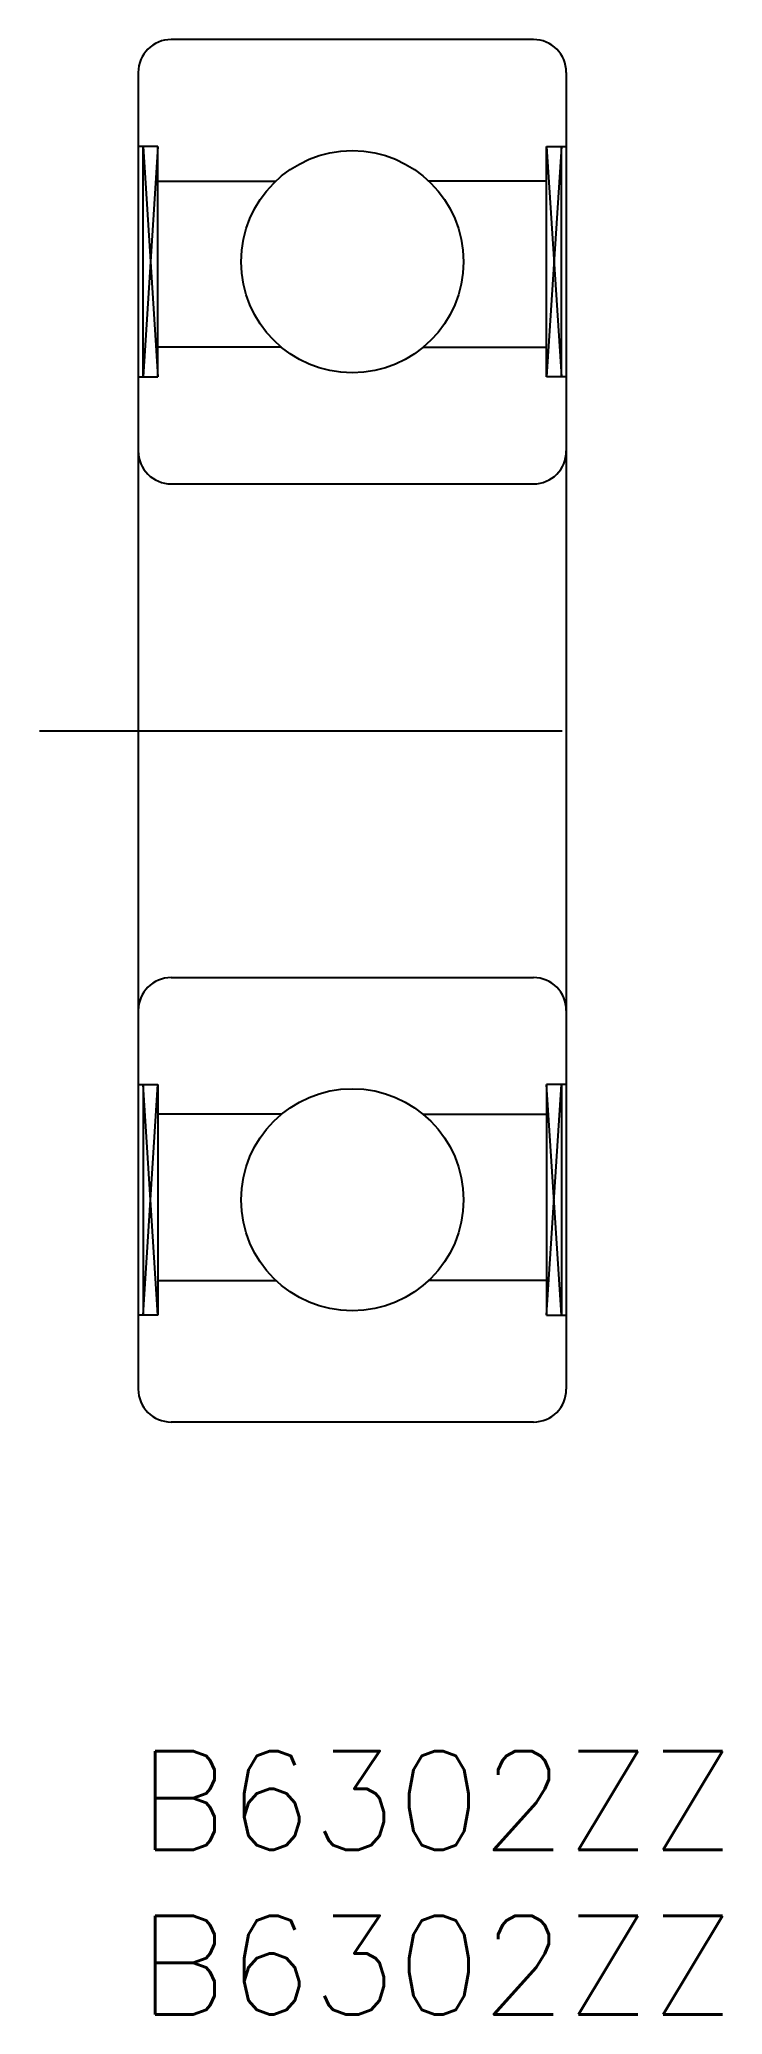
# Model space of a CAD drawing. Extents: x -3 to 17.7, y -8 to 52.
import ezdxf

# ---------------------------------------------------------------- set-up
doc = ezdxf.new("R2010")
doc.units = 0
doc.header["$LTSCALE"] = 0.5
doc.linetypes.add('CENTER', pattern=[50.8, 31.75, -6.35, 6.35, -6.35])
for name, color, linetype in [('MSM_CENTER', 1, 'CENTER'), ('MSM_CONTINUOUS', 7, 'CONTINUOUS'), ('MSM_NARROW', 5, 'CONTINUOUS'), ('MSM_PART_NUMBER', 7, 'CONTINUOUS')]:
    doc.layers.add(name, color=color, linetype=linetype)
doc.styles.get("Standard").update_dxf_attribs({"font": 'txt.shx', "height": 3, "bigfont": 'bigfont.shx'})

# ---------------------------------------------------------------- blocks, each defined once
blk = doc.blocks.new('*U2')
at = {"layer": 'MSM_PART_NUMBER'}
blk.add_text('B6302ZZ', height=3, dxfattribs=at).set_placement((0, -3))
blk = doc.blocks.new('*U3')
at = {"layer": 'MSM_PART_NUMBER'}
blk.add_text('B6302ZZ', height=3, dxfattribs=at).set_placement((0, -8))

msp = doc.modelspace()

# ---------------------------------------------------------------- linework, layer by layer
at = {"layer": 'MSM_CENTER'}
msp.add_line((-3, 31), (16, 31), dxfattribs=at)
at = {"layer": 'MSM_CONTINUOUS'}
for p, q in [((12, 52), (1, 52)), ((0, 51), (0, 11)), ((13, 51), (13, 11)), ((0.598, 48.75), (0, 48.75)), ((0.149, 41.75), (0.149, 48.75)), ((0.598, 41.75), (0.598, 48.75)), ((12.402, 41.75), (12.402, 48.75)), ((12.402, 48.75), (13, 48.75)), ((12.85, 41.75), (12.85, 48.75)), ((0.598, 47.7), (4.179, 47.7)), ((12.402, 47.7), (8.821, 47.7)), ((4.348, 42.65), (0.598, 42.65)), ((8.652, 42.65), (12.402, 42.65)), ((0, 41.75), (0.598, 41.75)), ((13, 41.75), (12.402, 41.75)), ((1, 38.5), (12, 38.5)), ((1, 23.5), (12, 23.5)), ((0, 20.25), (0.598, 20.25)), ((0.149, 20.25), (0.149, 13.25)), ((0.598, 20.25), (0.598, 13.25)), ((12.402, 20.25), (12.402, 13.25)), ((13, 20.25), (12.402, 20.25)), ((12.85, 20.25), (12.85, 13.25)), ((4.348, 19.35), (0.598, 19.35)), ((8.652, 19.35), (12.402, 19.35)), ((0.598, 14.3), (4.179, 14.3)), ((12.402, 14.3), (8.821, 14.3)), ((0.598, 13.25), (0, 13.25)), ((12.402, 13.25), (13, 13.25)), ((12, 10), (1, 10))]:
    msp.add_line(p, q, dxfattribs=at)
for centre in [(6.5, 45.25), (6.5, 16.75)]:
    msp.add_circle(centre, 3.375, dxfattribs=at)
for centre, start, end in [((1, 51), 90, 180), ((12, 51), 0, 90), ((1, 39.5), 180, 270), ((12, 39.5), 270, 0), ((1, 22.5), 90, 180), ((12, 22.5), 0, 90), ((1, 11), 180, 270), ((12, 11), 270, 0)]:
    msp.add_arc(centre, 1, start, end, dxfattribs=at)
at = {"layer": 'MSM_NARROW'}
for p, q in [((0.149, 48.75), (0.598, 41.75)), ((0.598, 48.75), (0.149, 41.75)), ((12.85, 48.75), (12.402, 41.75)), ((12.402, 48.75), (12.85, 41.75)), ((0.149, 13.25), (0.598, 20.25)), ((0.598, 13.25), (0.149, 20.25)), ((12.85, 13.25), (12.402, 20.25)), ((12.402, 13.25), (12.85, 20.25))]:
    msp.add_line(p, q, dxfattribs=at)

# ---------------------------------------------------------------- block references
at = {"layer": 'MSM_CONTINUOUS'}
for name in ['*U2', '*U3']:
    msp.add_blockref(name, (0, 0), dxfattribs=at)

doc.saveas('drawing.dxf')
